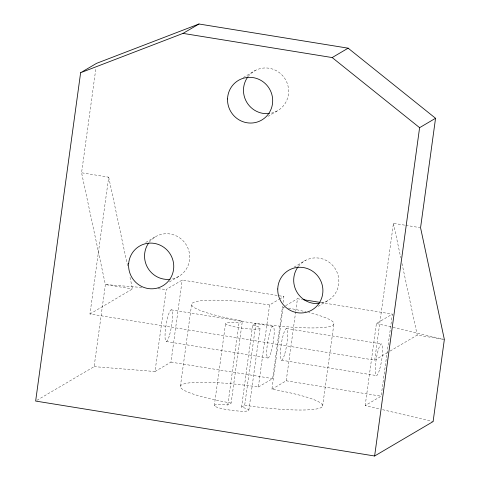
<?xml version="1.0" encoding="UTF-8"?>
<svg xmlns="http://www.w3.org/2000/svg" width="480" height="480" viewBox="0 0 480 480"><rect width="100%" height="100%" fill="white"/><g stroke="black" fill="none" stroke-linecap="round" stroke-linejoin="round"><path stroke-width="0.36" stroke-dasharray="2.4 1.8" d="M36.93 400.302L94.128 366.636L105.372 284.55L81.576 172.782L95.862 68.514M387.594 352.548L374.706 360.132L89.958 313.986L108.696 177.18L81.576 172.782M94.128 366.636L155.01 371.514L166.254 289.428L182.202 280.038L277.266 295.446M155.01 371.514L170.958 362.124L182.202 280.038M180.402 386.244L191.646 304.164M214.314 405.582L225.558 323.496M227.802 404.976L239.046 322.89L242.376 320.964L231.132 403.044L227.802 404.976A17.43 2.424 7.8 0 0 214.65 405.114A17.43 2.424 7.8 0 0 221.592 408.528L223.122 408.87A17.43 2.424 7.8 0 0 246.18 411.138A17.43 2.424 7.8 0 0 241.578 407.214L252.654 325.098L255.942 323.16L260.37 323.808A71.814 9.996 7.8 0 0 329.178 326.592A71.814 9.996 7.8 0 0 308.676 312.51M241.41 407.178L244.698 405.246L255.942 323.16M248.856 410.16L260.1 328.08M231.132 403.044L227.268 402.36A71.814 9.996 7.8 0 1 181.656 384.84A71.814 9.996 7.8 0 1 253.92 386.376L258.354 387.024L269.598 304.944L278.922 299.448M258.354 387.024L272.658 378.606L282.582 306.138M283.092 302.436L283.902 296.52L278.004 295.566M244.698 405.246L249.126 405.894A71.814 9.996 7.8 0 0 321.39 407.43A71.814 9.996 7.8 0 0 275.778 389.91L271.908 389.226L283.152 307.14L285.018 306.042M271.908 389.226L286.218 380.802L295.638 312.03M295.74 311.292L297.462 298.722L302.61 299.556M322.644 406.026L333.888 323.94M365.178 405.576L376.422 323.49L392.376 314.1L381.132 396.186L365.178 405.576L379.632 408.978M374.706 360.132L393.444 223.326L405.168 225.228M243.276 77.562L255.396 70.422M267.906 116.382L278.754 109.998M145.77 242.442L155.34 236.808M89.958 313.986L132.492 288.948L129.69 275.796M169.338 281.964L178.908 276.33M294.054 267.156L305.538 260.394M279.546 299.082L283.902 296.52M285.642 305.676L297.462 298.722M318.084 306.348L329.034 299.886M390.168 351.03L417.234 335.094L443.622 339.372M141.75 287.466L105.372 284.55L132.492 288.948M158.088 288.774L166.254 289.428M269.598 304.944L265.164 304.296A71.814 9.996 7.8 0 0 192.9 302.76A71.814 9.996 7.8 0 0 238.512 320.274L242.376 320.964M405.906 225.348L419.832 227.604M321.006 302.538L392.376 314.1M171.228 309.852L272.922 326.328M286.482 328.53L381.396 343.908M166.302 341.52L267.996 358.002M281.556 360.198L376.476 375.582M170.958 362.124L272.658 378.606M286.218 380.802L381.132 396.186M283.152 307.14L284.442 307.368M252.654 325.098L252.822 325.134A17.43 2.424 7.8 0 1 257.424 329.058A17.43 2.424 7.8 0 1 234.366 326.784L232.836 326.442A17.43 2.424 7.8 0 1 225.894 323.034A17.43 2.424 7.8 0 1 239.046 322.89M376.422 323.49L392.322 327.234M393.048 327.408L444.354 339.492M382.524 409.662L433.11 421.572M393.444 223.326L400.752 257.664M401.994 263.508L417.234 335.094M108.696 177.18L127.824 267.03M298.386 266.394A23.01 22.44 59.5 0 1 335.556 269.268A23.01 22.44 59.5 0 1 320.352 303.312M149.22 242.238A23.01 22.44 59.5 0 1 186.39 245.07A23.01 22.44 59.5 0 1 171.222 279.138M288.42 308.088A71.814 9.996 7.8 0 1 305.856 311.808M248.22 76.398A23.01 22.44 59.5 0 1 285.228 79.146A23.01 22.44 59.5 0 1 270.636 113.292M379.764 368.934A16.038 2.76 -80.8 0 0 381.678 343.98A16.038 2.76 -80.8 0 0 375.36 366.318A16.038 2.76 -80.8 0 0 379.764 368.934M271.29 351.354A16.038 2.76 -80.8 0 0 273.204 326.4A16.038 2.76 -80.8 0 0 266.886 348.738A16.038 2.76 -80.8 0 0 271.29 351.354M284.85 353.55A16.038 2.76 -80.8 0 0 286.764 328.602A16.038 2.76 -80.8 0 0 280.446 350.934A16.038 2.76 -80.8 0 0 284.85 353.55M169.596 334.872A16.038 2.76 -80.8 0 0 171.51 309.918A16.038 2.76 -80.8 0 0 165.192 332.256A16.038 2.76 -80.8 0 0 169.596 334.872"/><path stroke-width="0.72" d="M80.622 72.726L35.646 401.064L374.628 456L433.11 421.572L444.354 339.492L420.564 227.724L435.552 118.278L348.132 48.174L198.984 24L96.57 63.342L80.622 72.726L183.03 33.39L198.984 24M374.628 456L419.604 127.668L435.552 118.278M183.03 33.39L332.184 57.564L348.132 48.174M303.348 299.676L320.268 302.418M332.184 57.564L419.604 127.668M170.052 279.3A23.01 22.44 59.5 0 1 147.858 268.068A23.01 22.44 59.5 0 1 148.524 243.192M319.182 303.474A23.01 22.44 59.5 0 1 296.844 291.96A23.01 22.44 59.5 0 1 298.032 266.868M269.472 113.478A23.01 22.44 59.5 0 1 246.738 102.216A23.01 22.44 59.5 0 1 247.866 76.866M277.752 288.99A23.01 22.44 59.5 0 0 311.064 310.476A23.01 22.44 59.5 0 0 312.168 270.93A23.01 22.44 59.5 0 0 277.752 288.99M128.658 263.646A23.01 22.44 59.5 0 0 160.878 286.812A23.01 22.44 59.5 0 0 163.986 247.416A23.01 22.44 59.5 0 0 128.658 263.646M227.538 98.97A23.01 22.44 59.5 0 0 260.778 120.582A23.01 22.44 59.5 0 0 262.02 81.042A23.01 22.44 59.5 0 0 227.538 98.97"/></g></svg>
